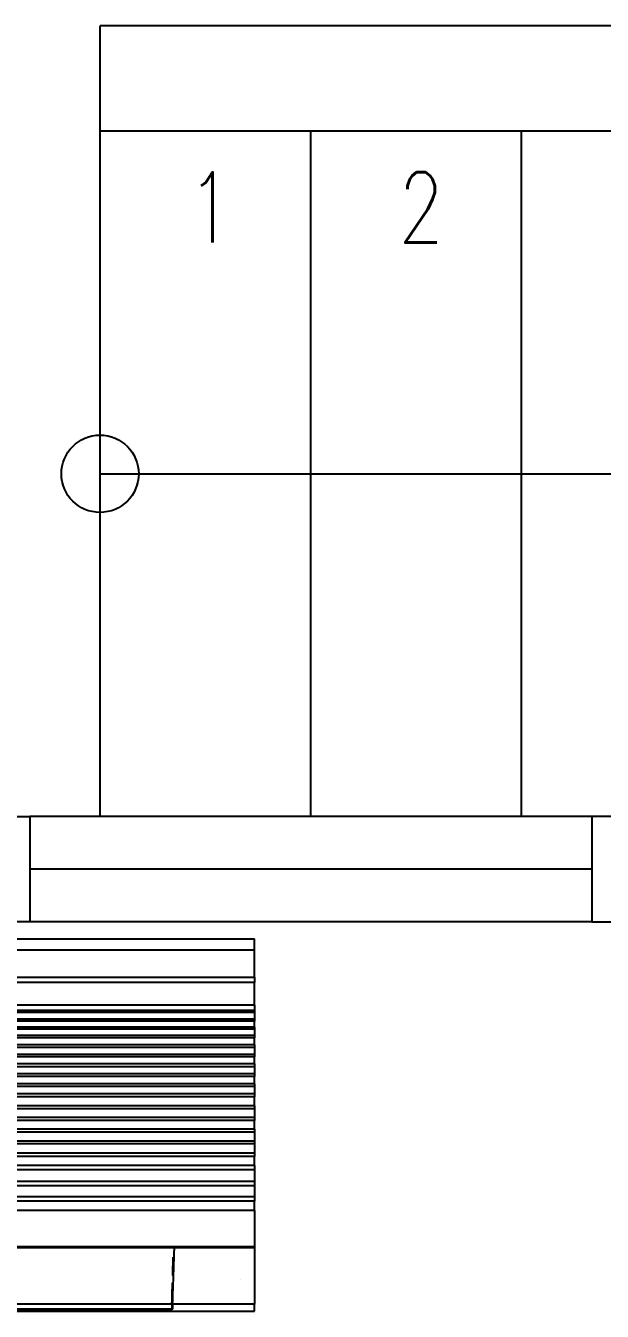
# Model space of a CAD drawing. Header units: millimetres. Extents: x 982 to 80582, y 687 to 58800.
# Drawn here: x 48861 to 49682, y 40029 to 41858 of the extents above; entities that cross this region are included whole.
import ezdxf

# ---------------------------------------------------------------- set-up
doc = ezdxf.new("R2010")
doc.units = ezdxf.units.MM
doc.linetypes.add('HIDDEN', pattern=[0.375, 0.25, -0.125])
for name, color, linetype in [('A-NOTE', 2, 'Continuous'), ('A-STAIR', 2, 'Continuous'), ('A-SYM', 8, 'Continuous'), ('A-WIN', 9, 'Continuous'), ('Edges', 7, 'Continuous')]:
    doc.layers.add(name, color=color, linetype=linetype)
doc.styles.add('ROMANS', font='romans.shx', dxfattribs={"width": 0.75, "height": 200})

# ---------------------------------------------------------------- blocks, each defined once
blk = doc.blocks.new('air con')
at = {"layer": 'Edges'}
for p, q in [((71.402, 41.898), (152.402, 41.898)), ((71.402, 41.095), (152.402, 41.095)), ((152.402, 41.095), (152.402, 41.898)), ((152.402, 39.122), (152.402, 41.095)), ((71.402, 39.122), (152.402, 39.122)), ((152.402, 38.724), (71.402, 38.724)), ((152.402, 39.122), (152.402, 38.724)), ((152.402, 37.092), (152.402, 38.724)), ((152.402, 37.092), (71.402, 37.092)), ((152.402, 36.701), (71.402, 36.701)), ((152.402, 36.542), (71.402, 36.542)), ((152.402, 37.092), (152.402, 36.701)), ((152.402, 36.701), (152.402, 36.542)), ((152.402, 36.542), (152.402, 36.078)), ((152.402, 36.078), (71.402, 36.078)), ((152.402, 35.914), (71.402, 35.914)), ((152.402, 35.493), (71.402, 35.493)), ((152.402, 36.078), (152.402, 35.914)), ((152.402, 35.493), (152.402, 35.914)), ((152.402, 35.493), (152.402, 35.34)), ((152.402, 35.34), (71.402, 35.34)), ((152.402, 34.877), (71.402, 34.877)), ((152.402, 34.709), (71.402, 34.709)), ((152.402, 35.34), (152.402, 34.877)), ((152.402, 34.877), (152.402, 34.709)), ((152.402, 34.207), (152.402, 34.709)), ((152.402, 34.207), (71.402, 34.207)), ((152.402, 34.022), (71.402, 34.022)), ((152.402, 34.207), (152.402, 34.022)), ((152.402, 34.022), (152.402, 33.51)), ((152.402, 33.51), (71.402, 33.51)), ((152.402, 33.335), (71.402, 33.335)), ((152.402, 32.826), (71.402, 32.826)), ((152.402, 32.625), (71.402, 32.625)), ((152.402, 33.51), (152.402, 33.335)), ((152.402, 32.826), (152.402, 33.335)), ((152.402, 32.826), (152.402, 32.625)), ((152.402, 32.625), (152.402, 32.098)), ((152.402, 32.098), (71.402, 32.098)), ((152.402, 31.911), (71.402, 31.911)), ((152.402, 32.098), (152.402, 31.911)), ((152.402, 31.378), (152.402, 31.911)), ((152.402, 31.378), (71.402, 31.378)), ((152.402, 31.189), (71.402, 31.189)), ((152.402, 31.378), (152.402, 31.189)), ((152.402, 31.189), (152.402, 30.654)), ((152.402, 30.654), (71.402, 30.654)), ((152.402, 30.439), (71.402, 30.439)), ((152.402, 30.654), (152.402, 30.439)), ((152.402, 29.791), (152.402, 30.439)), ((152.402, 29.791), (71.402, 29.791)), ((152.402, 29.562), (71.402, 29.562)), ((152.402, 28.935), (71.402, 28.935)), ((152.402, 29.791), (152.402, 29.562)), ((152.402, 29.562), (152.402, 28.935)), ((152.402, 28.935), (152.402, 28.714)), ((152.402, 28.714), (71.402, 28.714)), ((152.402, 28.092), (71.402, 28.092)), ((152.402, 28.092), (152.402, 28.714)), ((152.402, 28.092), (152.402, 27.871)), ((152.402, 27.871), (71.402, 27.871)), ((152.402, 27.226), (71.402, 27.226)), ((152.402, 27.024), (71.402, 27.024)), ((152.402, 27.871), (152.402, 27.226)), ((152.402, 27.226), (152.402, 27.024)), ((152.402, 27.024), (152.402, 26.349)), ((152.402, 26.349), (71.402, 26.349)), ((152.402, 26.117), (71.402, 26.117)), ((152.402, 26.349), (152.402, 26.117)), ((152.402, 25.469), (152.402, 26.117)), ((152.402, 25.469), (71.402, 25.469)), ((152.402, 25.162), (71.402, 25.162)), ((152.402, 25.469), (152.402, 25.162)), ((152.402, 25.162), (152.402, 24.304)), ((152.402, 24.304), (71.402, 24.304)), ((152.402, 24.304), (152.402, 24.002)), ((152.402, 24.002), (71.402, 24.002)), ((152.402, 24.002), (152.402, 23.184)), ((152.402, 23.184), (71.402, 23.184)), ((152.402, 22.883), (71.402, 22.883)), ((152.402, 23.184), (152.402, 22.883)), ((152.402, 22.213), (152.402, 22.883)), ((152.402, 22.213), (71.402, 22.213)), ((152.402, 22.213), (152.402, 19.568)), ((152.402, 19.568), (71.402, 19.568)), ((152.402, 19.568), (152.402, 19.493)), ((152.402, 19.493), (71.402, 19.493)), ((146.504, 18.391), (146.514, 18.752)), ((146.514, 18.752), (146.516, 18.813)), ((146.562, 18.299), (146.575, 18.687)), ((146.575, 18.687), (146.588, 19.085)), ((146.588, 19.085), (146.601, 19.493)), ((152.402, 19.493), (152.402, 15.42)), ((146.484, 17.685), (146.494, 18.035)), ((146.494, 18.035), (146.504, 18.391)), ((146.538, 17.558), (146.55, 17.923)), ((146.55, 17.923), (146.562, 18.299)), ((146.456, 16.673), (146.464, 16.956)), ((146.479, 17.503), (146.484, 17.685)), ((146.505, 16.546), (146.516, 16.869)), ((146.516, 16.869), (146.527, 17.206)), ((146.527, 17.206), (146.538, 17.558)), ((151.402, 17.184), (151.402, 17.175)), ((146.429, 15.722), (146.438, 16.032)), ((146.438, 16.032), (146.447, 16.349)), ((146.447, 16.349), (146.456, 16.673)), ((146.477, 15.675), (146.486, 15.948)), ((146.486, 15.948), (146.495, 16.239)), ((146.495, 16.239), (146.505, 16.546)), ((146.421, 15.42), (76.921, 15.42)), ((146.421, 15.051), (76.921, 15.051)), ((146.421, 15.012), (76.921, 15.012)), ((146.421, 15.42), (146.429, 15.722)), ((146.468, 15.42), (146.421, 15.42)), ((146.421, 15.42), (146.421, 15.051)), ((146.468, 15.051), (146.421, 15.051)), ((146.421, 15.051), (146.421, 15.012)), ((146.468, 15.42), (146.477, 15.675)), ((152.402, 15.42), (146.468, 15.42)), ((146.468, 15.42), (146.468, 15.051)), ((152.402, 14.898), (152.402, 15.42)), ((71.402, 14.898), (152.402, 14.898))]:
    blk.add_line(p, q, dxfattribs=at)

msp = doc.modelspace()

# ---------------------------------------------------------------- linework, layer by layer
at = {"layer": 'A-NOTE', "color": 8, "linetype": 'Continuous', "ltscale": 500}
msp.add_line((48967.1, 41220.6), (49867.1, 41220.6), dxfattribs=at)
msp.add_circle((48967.1, 41220.6), 55, dxfattribs=at)
at = {"layer": 'A-STAIR', "color": 8}
for p, q in [((52717.1, 41858.1), (48967.1, 41858.1)), ((48967.1, 40733.1), (48967.1, 41858.1)), ((52717.1, 41708.1), (48967.1, 41708.1)), ((49267.1, 40733.1), (49267.1, 41708.1)), ((49567.1, 40733.1), (49567.1, 41708.1))]:
    msp.add_line(p, q, dxfattribs=at)
at = {"layer": 'A-WIN', "color": 8}
for p, q in [((49667.1, 40733.1), (48867.1, 40733.1)), ((49667.1, 40583.1), (48867.1, 40583.1))]:
    msp.add_line(p, q, dxfattribs=at)
at = {"layer": 'A-WIN', "color": 8, "linetype": 'Continuous', "ltscale": 300}
msp.add_line((49667.1, 40658.1), (48867.1, 40658.1), dxfattribs=at)
at = {"layer": 'A-WIN', "color": 8, "linetype": 'Continuous'}
for points in [[(48867.1, 40583.1), (48817.1, 40583.1), (48817.1, 40733.1), (48867.1, 40733.1)], [(49667.1, 40583.1), (49717.1, 40583.1), (49717.1, 40733.1), (49667.1, 40733.1)]]:
    msp.add_lwpolyline(points, close=True, dxfattribs=at)

# ---------------------------------------------------------------- block references
at = {"xscale": 19.63141704585789, "yscale": 19.63141704585789, "zscale": 19.63141704585789}
msp.add_blockref('air con', (46195, 39736.6), dxfattribs=at)

# ---------------------------------------------------------------- texts
at = {"layer": 'A-SYM', "color": 8, "linetype": 'HIDDEN', "ltscale": 500, "style": 'ROMANS', "width": 0.75}
for s, p in [('1', (49091.9, 41549.5)), ('2', (49391.9, 41549.5))]:
    msp.add_text(s, height=100, dxfattribs=at).set_placement(p)

doc.saveas('drawing.dxf')
